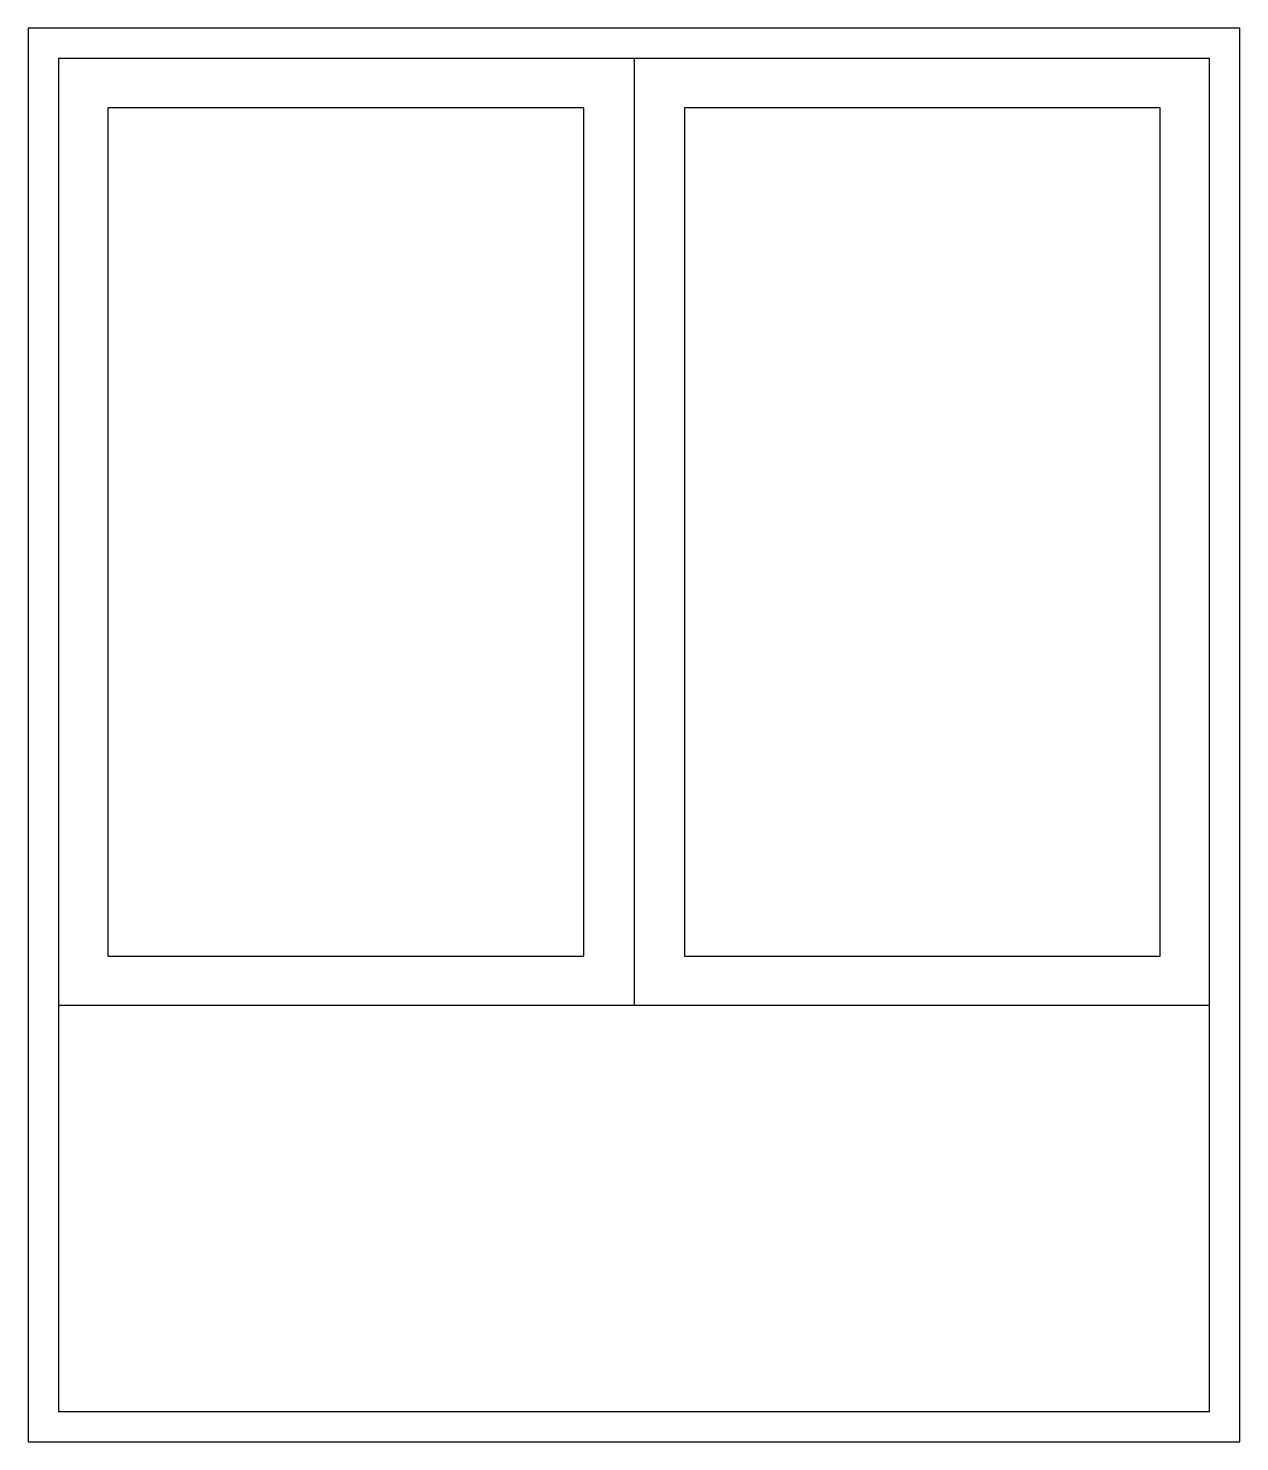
# Model space of a CAD drawing. Header units: millimetres. Extents: x 0 to 1200, y 0 to 1400.
import ezdxf

# ---------------------------------------------------------------- set-up
doc = ezdxf.new("R2010")
doc.units = ezdxf.units.MM

msp = doc.modelspace()

# ---------------------------------------------------------------- linework, layer by layer
for p, q in [((0, 1400), (0, 0)), ((1200, 1400), (0, 1400)), ((1200, 0), (1200, 1400)), ((30, 1370), (30, 30)), ((1170, 1370), (30, 1370)), ((600.024, 1370), (600.024, 432.0021)), ((1170, 30), (1170, 1370)), ((550.024, 1321.095), (78.72, 1321.095)), ((78.72, 1321.095), (78.72, 480.9071)), ((550.024, 1321.095), (550.024, 480.9071)), ((650.024, 1321.095), (650.024, 480.9071)), ((1121.28, 1321.095), (650.024, 1321.095)), ((1121.28, 480.9071), (1121.28, 1321.095)), ((78.72, 480.9071), (550.024, 480.9071)), ((650.024, 480.9071), (1121.28, 480.9071)), ((1170, 432.0021), (30, 432.0021)), ((1170, 432.0021), (30, 432.0021)), ((30, 30), (1170, 30)), ((0, 0), (1200, 0))]:
    msp.add_line(p, q)

doc.saveas('drawing.dxf')
